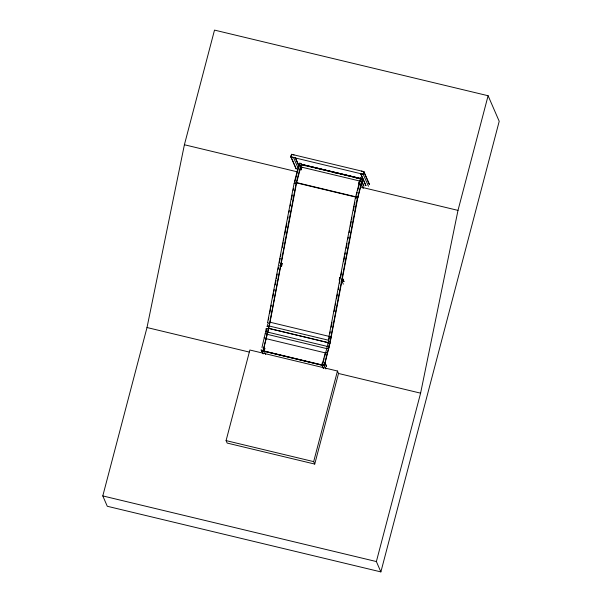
<?xml version="1.0" encoding="UTF-8"?>
<svg xmlns="http://www.w3.org/2000/svg" width="602" height="602" viewBox="0 0 602 602"><rect width="100%" height="100%" fill="white"/><g stroke="black" fill="none" stroke-linecap="round" stroke-linejoin="round"><path stroke-width="0.9" d="M267.423 332.823L263.066 351.026L269.29 326.036L296.583 182.903L301.459 164.293L300.834 163.398L299.352 163.15L294.416 181.947L296.304 182.376L269.666 323.161L268.673 323.364L267.536 322.838L294.137 183.181L294.551 183.046M268.5 319.858L268.838 318.022M269.719 313.431L270.584 308.834M270.938 306.997L271.284 305.161M272.698 297.817L273.556 293.227M273.918 291.391L274.256 289.554M275.144 284.964L276.009 280.374M276.356 278.538L277.229 273.948M278.116 269.357L278.455 267.514M279.343 262.931L280.201 258.333M280.562 256.505L280.901 254.661M282.315 247.317L283.173 242.726M283.534 240.89L283.873 239.054M284.761 234.464L285.626 229.874M285.988 228.038L286.845 223.44M287.733 218.857L288.072 217.013M288.96 212.431L289.299 210.587M290.179 205.997L290.518 204.161M291.406 199.571L292.271 194.98M293.144 190.39L293.49 188.554M330.235 340.408L330.919 337.857L328.79 337.534L355.383 197.87L360.598 177.846L362.622 178.327L362.923 179.569M329.919 333.628L330.257 331.792M331.13 327.202L332.011 322.612M334.118 311.595L334.983 306.997M335.344 305.169L335.683 303.325M336.556 298.735L337.429 294.145M338.316 289.554L338.655 287.718M339.536 283.128L339.874 281.292M340.762 276.702L341.627 272.112M343.734 261.095L344.6 256.497M344.961 254.669L345.3 252.825M346.18 248.242L347.045 243.644M347.933 239.054L348.272 237.218M349.16 232.628L349.491 230.792M350.379 226.202L351.244 221.611M351.606 219.775L351.944 217.939M353.351 210.595L354.217 205.997M354.578 204.168L354.917 202.325M330.776 337.677L357.167 199.029M330.039 343.095L357.844 197.584L362.705 178.99L301.715 164.354M267.243 326.254L267.597 324.433M269.53 322.988L268.928 326.848L266.919 326.299M147.008 327.533L184.4 144.751L214.508 30.1L488.102 95.733L499.208 121.288L380.878 571.9L107.284 506.267L102.791 495.92L147.008 327.533L249.115 352.027M380.878 571.9L376.378 561.553L420.602 393.166L457.994 210.384L488.102 95.733M267.536 322.838L267.973 322.612M265.723 331.747L267.672 332.229L268.635 327.33M328.052 343.065L328.331 341.65M291.421 155.632L291.556 154.3L290.894 156.904L296.124 168.929M266.791 328.368L266.009 331.8C265.768 325.938 266.4 329.557 268.364 328.745M355.383 197.87L357.49 198.314L362.487 178.47M357.362 198.111L357.588 197.125M327.465 345.638L327.842 343.923M329.001 346.007L329.392 344.291L329.023 346.015M330.046 343.087L324.335 365.775L261.494 350.65L260.952 349.89L262.841 350.514M265.851 332.447L265.196 333.598L267.092 334.102M326.788 348.423L327.262 346.489M327.112 346.459L328.993 346.933L327.3 352.975M328.827 346.872L328.526 348.814L326.638 348.377M261.96 347.512L265.196 333.598M324.583 356.971L326.585 349.265M298.366 168.695L293.445 157.408L290.894 156.904L291.571 154.3L363.901 171.645L369.515 184.551M291.202 156.016L291.631 154.398L294.077 154.985M226.081 440.611L249.875 350.01L337.459 371.02L338.52 373.473L314.733 464.074L227.15 443.064L226.081 440.611L313.665 461.629L314.733 464.074M295.003 181.164L296.41 175.837M296.869 174.061L299.442 164.293M296.553 181.541L301.233 163.774M301.09 169.772L301.722 167.356L300.089 166.957M301.835 167.288L301.15 169.877L299.405 169.455M261.516 350.703L263.074 353.825M358.845 183.625L359.477 181.21L361.93 181.796L363.804 186.108M356.482 194.973L357.189 192.309M357.648 190.533L360.222 180.758M363.224 174.234L363.924 171.698M362.946 179.524L362.246 182.165L362.05 181.571L301.023 167.002M339.204 280.096L339.882 277.507M339.31 280.028L339.942 277.612M341.823 280.72L342.5 278.132L343.998 281.585M322.469 362.269L321.784 364.85L323.289 368.304M322.74 365.346L322.19 364.624L325.404 352.388L327.277 352.975M322.514 364.827L324.132 358.717M324.335 365.775L327.067 353.848M313.665 461.629L337.459 371.02M360.598 177.846L361.14 178.613M322.19 364.624L324.087 365.203M264.15 337.73L266.046 338.286M327.736 343.065C330.867 345.179 330.882 340.597 328.323 340.958M355.669 196.628L357.565 197.117M361.343 171.126L363.796 171.713L369.402 184.611M290.886 156.881L363.262 174.302M301.7 164.414L362.697 179.05M301.685 164.519L362.682 179.148L362.893 179.637M301.632 164.677L362.63 179.306M302.859 165.114L305.59 165.768M332.883 172.36L335.63 172.977M355.662 177.778L358.393 178.433M361.35 184.317L358.732 183.693L359.417 181.104L362.035 181.729L363.909 186.041M184.4 144.751L297.486 171.879M360.41 186.974L457.994 210.384M296.899 182.669L357.904 197.305M296.839 182.963L357.844 197.584M296.094 183.414L294.137 183.181M280.54 263.24L282.285 263.661L281.608 266.25L279.862 265.828M280.547 263.33L282.18 263.721M279.907 265.753L281.54 266.144M270.306 322.281L331.311 336.902M268.627 325.87L328.722 340.273M267.273 332.018L327.368 346.436M266.739 334.215L326.833 348.633M265.64 338.557L325.727 352.983M263.127 348.001L264.872 348.423L264.188 351.004L262.442 350.59M263.134 348.091L264.767 348.483L264.127 350.906L265.693 354.458M262.495 350.627L324.41 365.489M261.509 350.612L324.343 365.707M338.52 373.473L420.602 393.166M102.791 495.92L376.378 561.553M368.462 186.274L363.156 174.136L360.711 173.549L365.948 185.589M360.606 173.609L365.843 185.649M361.29 184.212L363.217 188.539M295.304 157.506L299.043 166.107M295.198 157.566L298.938 166.167M290.992 156.821L296.229 168.861M343.892 281.646L342.395 278.199L341.755 280.615L343.321 284.167M325.088 362.893L326.585 366.34M324.975 362.953L326.48 366.407M325.908 368.928L324.343 365.376L321.889 364.789L323.394 368.236M261.682 350.319L263.179 353.765M329.031 338.211L328.662 340.032L329.038 338.219M328.225 342.651L269.049 328.459L328.218 342.658"/></g></svg>
